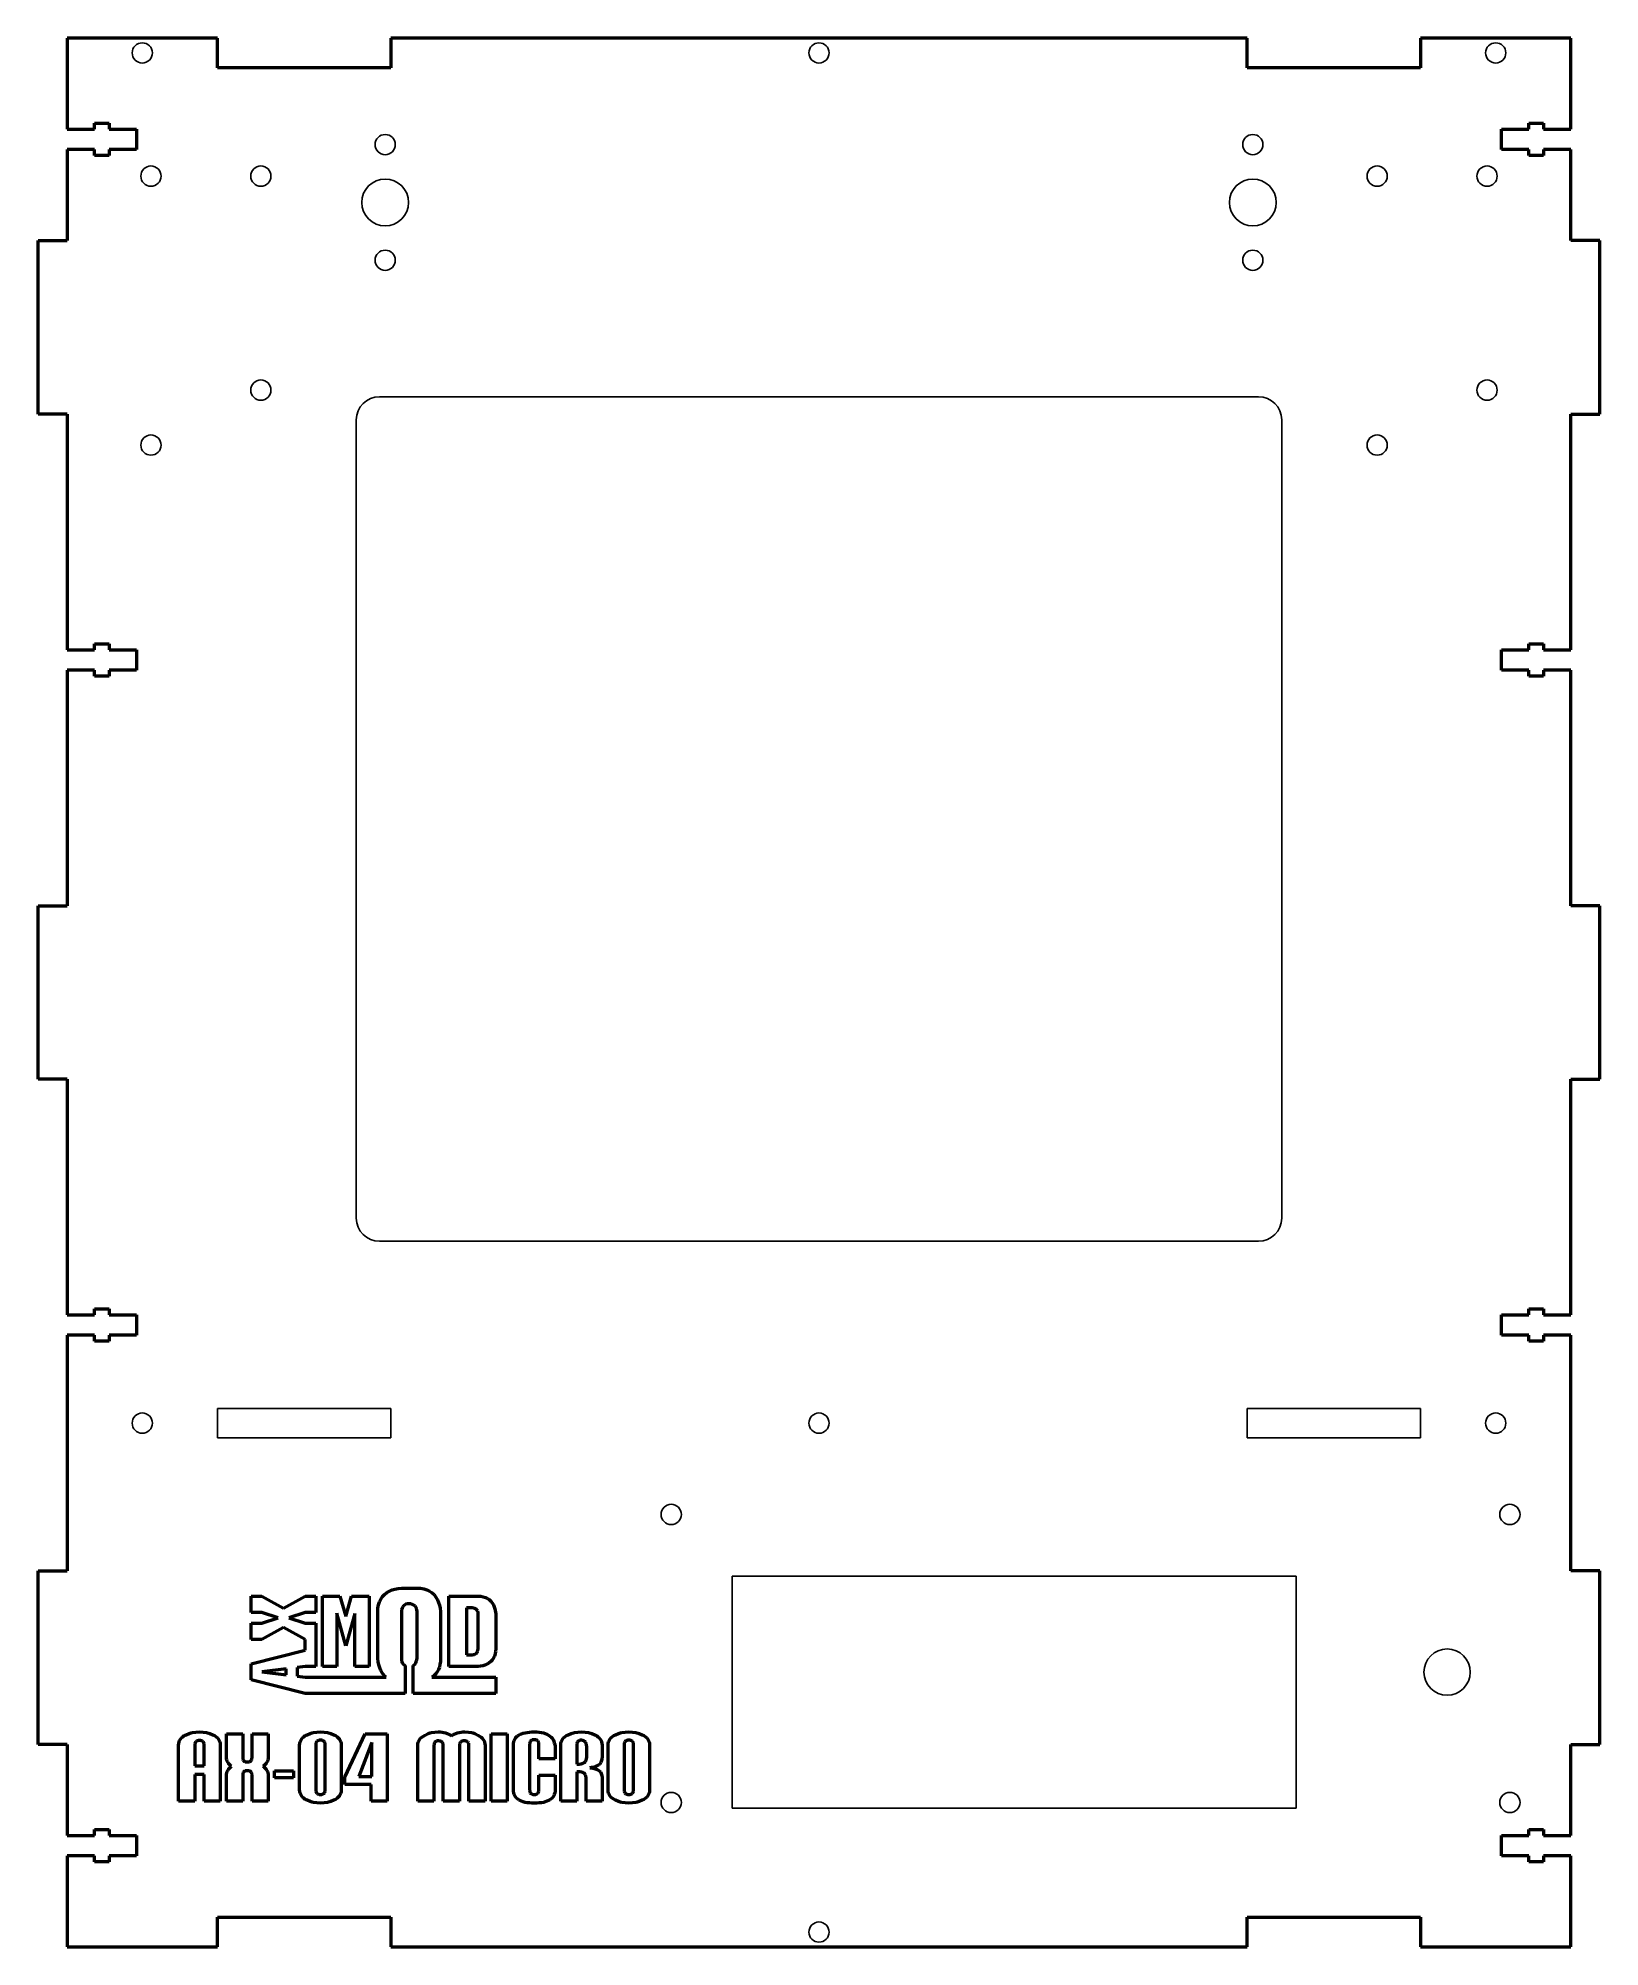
# Model space of a CAD drawing. Header units: millimetres. Extents: x -265 to 5, y -35 to 295.
import ezdxf

# ---------------------------------------------------------------- set-up
doc = ezdxf.new("R2010")
doc.units = ezdxf.units.MM
doc.layers.add('IV_FEATURE_PROFILES', color=7, linetype='Continuous', lineweight=50)
doc.layers.add('IV_OUTER_PROFILE', color=7, linetype='Continuous', lineweight=50)

msp = doc.modelspace()

# ---------------------------------------------------------------- linework, layer by layer
for p, q in [((-206, 233), (-54, 233)), ((-210, 91), (-210, 229)), ((-50, 229), (-50, 91)), ((-54, 87), (-206, 87)), ((-234, 53), (-234, 58.1)), ((-234, 58.1), (-204, 58.1)), ((-204, 58.1), (-204, 53)), ((-56, 53), (-56, 58.1)), ((-56, 58.1), (-26, 58.1)), ((-26, 58.1), (-26, 53)), ((-204, 53), (-234, 53)), ((-26, 53), (-56, 53)), ((-145, -11), (-145, 29.1)), ((-145, 29.1), (-47.5, 29.1)), ((-47.5, 29.1), (-47.5, -11)), ((-47.5, -11), (-145, -11))]:
    msp.add_line(p, q)
for centre, radius in [((-247, 292.45), 1.75), ((-130, 292.45), 1.75), ((-13, 292.45), 1.75), ((-205, 276.6), 1.75), ((-55, 276.6), 1.75), ((-245.5, 271.15), 1.75), ((-226.5, 271.15), 1.75), ((-205, 266.6), 4.05), ((-55, 266.6), 4.05), ((-33.5, 271.15), 1.75), ((-14.5, 271.15), 1.75), ((-205, 256.6), 1.75), ((-55, 256.6), 1.75), ((-226.5, 234.15), 1.75), ((-14.5, 234.15), 1.75), ((-245.5, 224.65), 1.75), ((-33.5, 224.65), 1.75), ((-247, 55.55), 1.75), ((-130, 55.55), 1.75), ((-13, 55.55), 1.75), ((-155.55, 39.76), 1.75), ((-10.55, 39.76), 1.75), ((-21.4, 12.51), 4), ((-155.55, -10.04), 1.75), ((-10.55, -10.04), 1.75), ((-130, -32.45), 1.75)]:
    msp.add_circle(centre, radius)
for centre, start, end in [((-206, 229), 90, 180), ((-54, 229), 0, 90), ((-206, 91), 180, 270), ((-54, 91), 270, 360)]:
    msp.add_arc(centre, 4, start, end)
at = {"layer": 'IV_FEATURE_PROFILES'}
for p, q in [((-204.72, 26.25), (-204.24, 26.52)), ((-204.24, 26.52), (-203.8, 26.71)), ((-203.8, 26.71), (-203.31, 26.85)), ((-203.31, 26.85), (-202.78, 26.96)), ((-202.78, 26.96), (-202.21, 27.03)), ((-202.21, 27.03), (-199.5, 27.03)), ((-199.5, 27.03), (-198.89, 27)), ((-198.89, 27), (-198.32, 26.91)), ((-198.32, 26.91), (-197.81, 26.75)), ((-197.81, 26.75), (-197.34, 26.52)), ((-197.34, 26.52), (-196.92, 26.24)), ((-228.2, 22.83), (-228.2, 25.63)), ((-228.2, 25.63), (-226.33, 25.63)), ((-226.33, 25.63), (-222.59, 23.57)), ((-222.59, 23.57), (-218.85, 25.63)), ((-218.85, 25.63), (-216.98, 25.63)), ((-216.98, 25.63), (-216.98, 22.83)), ((-215.86, 13.48), (-215.86, 25.63)), ((-215.86, 25.63), (-212.82, 25.63)), ((-212.82, 25.63), (-211.81, 22.09)), ((-211.81, 22.09), (-210.8, 25.63)), ((-210.8, 25.63), (-207.76, 25.63)), ((-207.76, 25.63), (-207.76, 13.48)), ((-206.28, 22.97), (-206.25, 23.58)), ((-206.25, 23.58), (-206.15, 24.14)), ((-206.15, 24.14), (-205.99, 24.66)), ((-205.99, 24.66), (-205.77, 25.13)), ((-205.77, 25.13), (-205.48, 25.55)), ((-205.48, 25.55), (-205.13, 25.92)), ((-205.13, 25.92), (-204.72, 26.25)), ((-202.17, 23.28), (-202.21, 22.97)), ((-202.09, 23.56), (-202.17, 23.28)), ((-201.97, 23.79), (-202.09, 23.56)), ((-201.82, 23.98), (-201.97, 23.79)), ((-201.63, 24.13), (-201.82, 23.98)), ((-201.41, 24.24), (-201.63, 24.13)), ((-201.15, 24.3), (-201.41, 24.24)), ((-200.86, 24.32), (-201.15, 24.3)), ((-200.54, 24.28), (-200.86, 24.32)), ((-200.26, 24.2), (-200.54, 24.28)), ((-200.03, 24.08), (-200.26, 24.2)), ((-199.84, 23.93), (-200.03, 24.08)), ((-199.69, 23.74), (-199.84, 23.93)), ((-199.59, 23.52), (-199.69, 23.74)), ((-199.52, 23.26), (-199.59, 23.52)), ((-199.5, 22.97), (-199.52, 23.26)), ((-196.92, 26.24), (-196.55, 25.89)), ((-196.55, 25.89), (-196.22, 25.48)), ((-196.22, 25.48), (-195.94, 25)), ((-195.94, 25), (-195.76, 24.55)), ((-195.76, 24.55), (-195.61, 24.07)), ((-195.61, 24.07), (-195.5, 23.54)), ((-195.5, 23.54), (-195.43, 22.97)), ((-194, 13.48), (-194, 25.63)), ((-194, 25.63), (-188.94, 25.63)), ((-190.96, 23.61), (-190.96, 15.5)), ((-189.95, 23.61), (-190.96, 23.61)), ((-189.51, 23.51), (-189.95, 23.61)), ((-189.33, 23.43), (-189.51, 23.51)), ((-189.19, 23.31), (-189.33, 23.43)), ((-189.08, 23.17), (-189.19, 23.31)), ((-189, 23.01), (-189.08, 23.17)), ((-188.94, 25.63), (-188.48, 25.61)), ((-188.48, 25.61), (-188.06, 25.54)), ((-188.06, 25.54), (-187.67, 25.42)), ((-187.67, 25.42), (-187.32, 25.25)), ((-187.32, 25.25), (-187.01, 25.04)), ((-187.01, 25.04), (-186.73, 24.78)), ((-186.73, 24.78), (-186.49, 24.47)), ((-186.49, 24.47), (-186.28, 24.11)), ((-186.28, 24.11), (-186.14, 23.78)), ((-186.14, 23.78), (-186.03, 23.42)), ((-186.03, 23.42), (-185.9, 22.59)), ((-226.33, 22.83), (-228.2, 22.83)), ((-228.2, 18.15), (-228.2, 20.96)), ((-228.2, 20.96), (-226.33, 20.96)), ((-223.52, 21.89), (-226.33, 22.83)), ((-226.33, 20.96), (-223.52, 21.89)), ((-222.59, 20.19), (-226.33, 18.15)), ((-218.85, 18.15), (-222.59, 20.19)), ((-218.85, 22.83), (-221.65, 21.89)), ((-221.65, 21.89), (-218.85, 20.96)), ((-216.98, 22.83), (-218.85, 22.83)), ((-218.85, 20.96), (-216.98, 20.96)), ((-216.98, 20.96), (-216.98, 13.48)), ((-211.8, 17.06), (-213.35, 22.7)), ((-213.35, 22.7), (-213.35, 13.48)), ((-210.26, 22.61), (-211.8, 17.06)), ((-210.26, 13.48), (-210.26, 22.61)), ((-206.28, 14.83), (-206.28, 22.97)), ((-202.21, 22.97), (-202.21, 14.83)), ((-199.5, 14.83), (-199.5, 22.97)), ((-195.43, 22.97), (-195.43, 14.83)), ((-188.95, 22.81), (-189, 23.01)), ((-188.94, 22.59), (-188.95, 22.81)), ((-188.94, 16.52), (-188.94, 22.59)), ((-185.9, 22.59), (-185.9, 16.52)), ((-226.33, 18.15), (-228.2, 18.15)), ((-218.85, 16.28), (-218.85, 18.15)), ((-189.03, 16.07), (-188.94, 16.52)), ((-185.9, 16.52), (-185.92, 16.06)), ((-228.2, 13.95), (-218.85, 16.28)), ((-228.2, 11.14), (-228.2, 13.95)), ((-218.85, 13.48), (-220.25, 13.29)), ((-220.25, 13.29), (-220.25, 11.77)), ((-216.98, 13.48), (-218.85, 13.48)), ((-213.35, 13.48), (-215.86, 13.48)), ((-207.76, 13.48), (-210.26, 13.48)), ((-206.21, 14.26), (-206.28, 14.83)), ((-206.1, 13.73), (-206.21, 14.26)), ((-205.95, 13.24), (-206.1, 13.73)), ((-205.77, 12.8), (-205.95, 13.24)), ((-202.21, 14.83), (-202.17, 14.43)), ((-202.17, 14.43), (-202.05, 14.1)), ((-202.05, 14.1), (-201.84, 13.84)), ((-201.84, 13.84), (-201.56, 13.65)), ((-201.56, 13.65), (-201.56, 8.81)), ((-200.15, 13.62), (-199.89, 13.81)), ((-200.15, 8.81), (-200.15, 13.62)), ((-199.89, 13.81), (-199.7, 14.08)), ((-199.7, 14.08), (-199.57, 14.42)), ((-199.57, 14.42), (-199.5, 14.83)), ((-195.64, 13.36), (-195.8, 12.94)), ((-195.53, 13.82), (-195.64, 13.36)), ((-195.46, 14.31), (-195.53, 13.82)), ((-195.43, 14.83), (-195.46, 14.31)), ((-188.94, 13.48), (-194, 13.48)), ((-190.96, 15.5), (-189.95, 15.5)), ((-189.95, 15.5), (-189.73, 15.52)), ((-189.73, 15.52), (-189.54, 15.57)), ((-189.54, 15.57), (-189.37, 15.65)), ((-189.37, 15.65), (-189.23, 15.76)), ((-189.23, 15.76), (-189.12, 15.9)), ((-189.12, 15.9), (-189.03, 16.07)), ((-188.51, 13.52), (-188.94, 13.48)), ((-188.12, 13.6), (-188.51, 13.52)), ((-187.75, 13.71), (-188.12, 13.6)), ((-187.42, 13.86), (-187.75, 13.71)), ((-187.06, 14.07), (-187.42, 13.86)), ((-186.75, 14.31), (-187.06, 14.07)), ((-186.49, 14.59), (-186.75, 14.31)), ((-186.28, 14.9), (-186.49, 14.59)), ((-186.11, 15.25), (-186.28, 14.9)), ((-186, 15.64), (-186.11, 15.25)), ((-185.92, 16.06), (-186, 15.64)), ((-218.85, 8.81), (-228.2, 11.14)), ((-222.12, 13.06), (-226.33, 12.54)), ((-226.33, 12.54), (-222.12, 12.01)), ((-222.12, 12.01), (-222.12, 13.06)), ((-220.25, 11.77), (-218.85, 11.61)), ((-218.85, 11.61), (-204.85, 11.61)), ((-205.58, 12.45), (-205.77, 12.8)), ((-205.36, 12.14), (-205.58, 12.45)), ((-205.12, 11.86), (-205.36, 12.14)), ((-204.85, 11.61), (-205.12, 11.86)), ((-196.56, 11.89), (-196.91, 11.61)), ((-196.91, 11.61), (-185.9, 11.61)), ((-196.26, 12.21), (-196.56, 11.89)), ((-196.01, 12.56), (-196.26, 12.21)), ((-195.8, 12.94), (-196.01, 12.56)), ((-185.9, 11.61), (-185.9, 8.81)), ((-201.56, 8.81), (-218.85, 8.81)), ((-185.9, 8.81), (-200.15, 8.81)), ((-240.72, -0.11), (-240.7, 0.17)), ((-240.7, 0.17), (-240.64, 0.44)), ((-240.64, 0.44), (-240.54, 0.69)), ((-240.54, 0.69), (-240.4, 0.92)), ((-240.4, 0.92), (-240.22, 1.14)), ((-240.22, 1.14), (-240, 1.33)), ((-240, 1.33), (-239.74, 1.51)), ((-239.74, 1.51), (-239.44, 1.68)), ((-239.44, 1.68), (-238.91, 1.89)), ((-238.91, 1.89), (-238.35, 2.04)), ((-238.35, 2.04), (-237.75, 2.13)), ((-237.91, 0.12), (-237.92, -0.06)), ((-237.87, 0.27), (-237.91, 0.12)), ((-237.81, 0.39), (-237.87, 0.27)), ((-237.72, 0.5), (-237.81, 0.39)), ((-237.75, 2.13), (-237.11, 2.16)), ((-237.61, 0.58), (-237.72, 0.5)), ((-237.47, 0.64), (-237.61, 0.58)), ((-237.3, 0.67), (-237.47, 0.64)), ((-237.11, 0.68), (-237.3, 0.67)), ((-237.11, 2.16), (-236.48, 2.13)), ((-236.92, 0.67), (-237.11, 0.68)), ((-236.75, 0.64), (-236.92, 0.67)), ((-236.61, 0.58), (-236.75, 0.64)), ((-236.5, 0.5), (-236.61, 0.58)), ((-236.41, 0.39), (-236.5, 0.5)), ((-236.48, 2.13), (-235.88, 2.04)), ((-236.34, 0.27), (-236.41, 0.39)), ((-236.31, 0.12), (-236.34, 0.27)), ((-236.29, -0.06), (-236.31, 0.12)), ((-235.88, 2.04), (-235.32, 1.89)), ((-235.32, 1.89), (-234.8, 1.68)), ((-234.8, 1.68), (-234.5, 1.51)), ((-234.5, 1.51), (-234.24, 1.33)), ((-234.24, 1.33), (-234.02, 1.14)), ((-234.02, 1.14), (-233.84, 0.92)), ((-233.84, 0.92), (-233.7, 0.69)), ((-233.7, 0.69), (-233.6, 0.44)), ((-233.6, 0.44), (-233.54, 0.17)), ((-233.54, 0.17), (-233.52, -0.11)), ((-232.44, -2.24), (-232.44, 1.82)), ((-232.44, 1.82), (-229.64, 1.82)), ((-229.64, 1.82), (-229.64, -2.29)), ((-228.03, -2.29), (-228.03, 1.82)), ((-228.03, 1.82), (-225.23, 1.82)), ((-225.23, 1.82), (-225.23, -2.24)), ((-219.79, -0.11), (-219.77, 0.17)), ((-219.77, 0.17), (-219.71, 0.44)), ((-219.71, 0.44), (-219.61, 0.69)), ((-219.61, 0.69), (-219.47, 0.92)), ((-219.47, 0.92), (-219.29, 1.14)), ((-219.29, 1.14), (-219.07, 1.33)), ((-219.07, 1.33), (-218.81, 1.51)), ((-218.81, 1.51), (-218.51, 1.68)), ((-218.51, 1.68), (-218, 1.89)), ((-218, 1.89), (-217.45, 2.04)), ((-217.45, 2.04), (-216.84, 2.13)), ((-216.98, 0.19), (-217, 0.02)), ((-217, 0.02), (-217, -7.92)), ((-216.95, 0.33), (-216.98, 0.19)), ((-216.88, 0.46), (-216.95, 0.33)), ((-216.8, 0.56), (-216.88, 0.46)), ((-216.84, 2.13), (-216.2, 2.16)), ((-216.68, 0.64), (-216.8, 0.56)), ((-216.55, 0.69), (-216.68, 0.64)), ((-216.39, 0.73), (-216.55, 0.69)), ((-216.2, 0.74), (-216.39, 0.73)), ((-216.2, 2.16), (-215.56, 2.13)), ((-216.01, 0.73), (-216.2, 0.74)), ((-215.84, 0.69), (-216.01, 0.73)), ((-215.7, 0.64), (-215.84, 0.69)), ((-215.59, 0.56), (-215.7, 0.64)), ((-215.5, 0.46), (-215.59, 0.56)), ((-215.56, 2.13), (-214.96, 2.04)), ((-215.43, 0.33), (-215.5, 0.46)), ((-215.4, 0.19), (-215.43, 0.33)), ((-215.38, 0.02), (-215.4, 0.19)), ((-215.38, -7.92), (-215.38, 0.02)), ((-214.96, 2.04), (-214.4, 1.89)), ((-214.4, 1.89), (-213.89, 1.68)), ((-213.89, 1.68), (-213.59, 1.51)), ((-213.59, 1.51), (-213.33, 1.33)), ((-213.33, 1.33), (-213.11, 1.14)), ((-213.11, 1.14), (-212.93, 0.92)), ((-212.93, 0.92), (-212.79, 0.69)), ((-212.79, 0.69), (-212.69, 0.44)), ((-212.69, 0.44), (-212.63, 0.17)), ((-212.63, 0.17), (-212.61, -0.11)), ((-211.96, -5.65), (-208.45, 1.82)), ((-207.31, 0.3), (-209.56, -5.53)), ((-208.45, 1.82), (-204.64, 1.82)), ((-207.31, -5.53), (-207.31, 0.3)), ((-204.64, 1.82), (-204.64, -9.84)), ((-199.36, -0.17), (-199.35, 0.11)), ((-199.35, 0.11), (-199.29, 0.37)), ((-199.29, 0.37), (-199.19, 0.61)), ((-199.19, 0.61), (-199.05, 0.85)), ((-199.05, 0.85), (-198.87, 1.06)), ((-198.87, 1.06), (-198.66, 1.26)), ((-198.66, 1.26), (-198.4, 1.45)), ((-198.4, 1.45), (-198.1, 1.62)), ((-198.1, 1.62), (-197.58, 1.86)), ((-197.58, 1.86), (-197.03, 2.03)), ((-197.03, 2.03), (-196.44, 2.13)), ((-196.56, 0.06), (-196.57, -0.11)), ((-196.52, 0.21), (-196.56, 0.06)), ((-196.45, 0.34), (-196.52, 0.21)), ((-196.36, 0.44), (-196.45, 0.34)), ((-196.44, 2.13), (-195.83, 2.16)), ((-196.25, 0.52), (-196.36, 0.44)), ((-196.11, 0.58), (-196.25, 0.52)), ((-195.94, 0.61), (-196.11, 0.58)), ((-195.75, 0.63), (-195.94, 0.61)), ((-195.83, 2.16), (-195.49, 2.15)), ((-195.62, 0.61), (-195.75, 0.63)), ((-195.48, 0.58), (-195.62, 0.61)), ((-195.49, 2.15), (-195.16, 2.12)), ((-195.35, 0.52), (-195.48, 0.58)), ((-195.22, 0.45), (-195.35, 0.52)), ((-195.1, 0.35), (-195.22, 0.45)), ((-195.16, 2.12), (-194.86, 2.07)), ((-195.02, 0.24), (-195.1, 0.35)), ((-194.97, 0.12), (-195.02, 0.24)), ((-194.96, -0.01), (-194.97, 0.12)), ((-194.86, 2.07), (-194.56, 2)), ((-194.56, 2), (-194.29, 1.9)), ((-194.29, 1.9), (-194.03, 1.79)), ((-194.03, 1.79), (-193.78, 1.65)), ((-193.78, 1.65), (-193.55, 1.5)), ((-193.55, 1.5), (-193.31, 1.65)), ((-193.31, 1.65), (-193.05, 1.79)), ((-193.05, 1.79), (-192.78, 1.9)), ((-192.78, 1.9), (-192.49, 2)), ((-192.49, 2), (-192.19, 2.07)), ((-192.19, 2.07), (-191.88, 2.12)), ((-192.15, 0.02), (-192.16, -0.17)), ((-192.11, 0.18), (-192.15, 0.02)), ((-192.05, 0.31), (-192.11, 0.18)), ((-191.96, 0.43), (-192.05, 0.31)), ((-191.85, 0.51), (-191.96, 0.43)), ((-191.88, 2.12), (-191.56, 2.15)), ((-191.71, 0.58), (-191.85, 0.51)), ((-191.55, 0.61), (-191.71, 0.58)), ((-191.56, 2.15), (-191.22, 2.16)), ((-191.36, 0.63), (-191.55, 0.61)), ((-191.17, 0.61), (-191.36, 0.63)), ((-191.22, 2.16), (-190.62, 2.13)), ((-191, 0.58), (-191.17, 0.61)), ((-190.85, 0.52), (-191, 0.58)), ((-190.73, 0.44), (-190.85, 0.52)), ((-190.64, 0.34), (-190.73, 0.44)), ((-190.57, 0.21), (-190.64, 0.34)), ((-190.62, 2.13), (-190.04, 2.03)), ((-190.53, 0.06), (-190.57, 0.21)), ((-190.52, -0.11), (-190.53, 0.06)), ((-190.04, 2.03), (-189.48, 1.86)), ((-189.48, 1.86), (-188.96, 1.62)), ((-188.96, 1.62), (-188.67, 1.45)), ((-188.67, 1.45), (-188.43, 1.26)), ((-188.43, 1.26), (-188.22, 1.06)), ((-188.22, 1.06), (-188.05, 0.85)), ((-188.05, 0.85), (-187.91, 0.61)), ((-187.91, 0.61), (-187.82, 0.37)), ((-187.82, 0.37), (-187.76, 0.11)), ((-187.76, 0.11), (-187.74, -0.17)), ((-186.66, -9.84), (-186.66, 1.82)), ((-186.66, 1.82), (-183.89, 1.82)), ((-183.89, 1.82), (-183.89, -9.84)), ((-182.82, -0.06), (-182.81, 0.21)), ((-182.81, 0.21), (-182.77, 0.46)), ((-182.77, 0.46), (-182.7, 0.7)), ((-182.7, 0.7), (-182.6, 0.91)), ((-182.6, 0.91), (-182.47, 1.11)), ((-182.47, 1.11), (-182.32, 1.29)), ((-182.32, 1.29), (-182.14, 1.46)), ((-182.14, 1.46), (-181.92, 1.61)), ((-181.92, 1.61), (-181.68, 1.74)), ((-181.68, 1.74), (-181.42, 1.85)), ((-181.42, 1.85), (-181.12, 1.94)), ((-181.12, 1.94), (-180.8, 2.02)), ((-180.8, 2.02), (-180.45, 2.08)), ((-180.45, 2.08), (-180.07, 2.13)), ((-180.07, 2.13), (-179.66, 2.15)), ((-180.02, 0.25), (-180.03, 0.09)), ((-180.03, 0.09), (-180.03, -7.92)), ((-179.98, 0.4), (-180.02, 0.25)), ((-179.92, 0.52), (-179.98, 0.4)), ((-179.83, 0.63), (-179.92, 0.52)), ((-179.71, 0.7), (-179.83, 0.63)), ((-179.58, 0.76), (-179.71, 0.7)), ((-179.66, 2.15), (-179.22, 2.16)), ((-179.41, 0.79), (-179.58, 0.76)), ((-179.22, 0.81), (-179.41, 0.79)), ((-179.22, 2.16), (-178.79, 2.15)), ((-179.04, 0.79), (-179.22, 0.81)), ((-178.87, 0.76), (-179.04, 0.79)), ((-178.74, 0.7), (-178.87, 0.76)), ((-178.79, 2.15), (-178.38, 2.12)), ((-178.63, 0.63), (-178.74, 0.7)), ((-178.54, 0.52), (-178.63, 0.63)), ((-178.48, 0.4), (-178.54, 0.52)), ((-178.44, 0.25), (-178.48, 0.4)), ((-178.43, 0.09), (-178.44, 0.25)), ((-178.43, -2.49), (-178.43, 0.09)), ((-178.38, 2.12), (-178, 2.06)), ((-178, 2.06), (-177.65, 1.98)), ((-177.65, 1.98), (-177.33, 1.88)), ((-177.33, 1.88), (-177.03, 1.76)), ((-177.03, 1.76), (-176.77, 1.62)), ((-176.77, 1.62), (-176.53, 1.45)), ((-176.53, 1.45), (-176.32, 1.26)), ((-176.32, 1.26), (-176.14, 1.05)), ((-176.14, 1.05), (-175.98, 0.82)), ((-175.98, 0.82), (-175.85, 0.57)), ((-175.85, 0.57), (-175.76, 0.29)), ((-175.76, 0.29), (-175.69, -0.01)), ((-174.65, -0.11), (-174.63, 0.17)), ((-174.63, 0.17), (-174.57, 0.44)), ((-174.57, 0.44), (-174.47, 0.69)), ((-174.47, 0.69), (-174.33, 0.92)), ((-174.33, 0.92), (-174.15, 1.14)), ((-174.15, 1.14), (-173.93, 1.33)), ((-173.93, 1.33), (-173.67, 1.51)), ((-173.67, 1.51), (-173.37, 1.68)), ((-173.37, 1.68), (-172.85, 1.89)), ((-172.85, 1.89), (-172.29, 2.04)), ((-172.29, 2.04), (-171.69, 2.13)), ((-171.85, 0.18), (-171.86, 0.02)), ((-171.86, 0.02), (-171.86, -3.41)), ((-171.81, 0.33), (-171.85, 0.18)), ((-171.74, 0.45), (-171.81, 0.33)), ((-171.65, 0.55), (-171.74, 0.45)), ((-171.69, 2.13), (-171.06, 2.16)), ((-171.54, 0.62), (-171.65, 0.55)), ((-171.4, 0.68), (-171.54, 0.62)), ((-171.23, 0.71), (-171.4, 0.68)), ((-171.04, 0.72), (-171.23, 0.71)), ((-171.06, 2.16), (-170.43, 2.13)), ((-170.83, 0.7), (-171.04, 0.72)), ((-170.65, 0.63), (-170.83, 0.7)), ((-170.49, 0.52), (-170.65, 0.63)), ((-170.37, 0.36), (-170.49, 0.52)), ((-170.43, 2.13), (-169.84, 2.04)), ((-170.27, 0.15), (-170.37, 0.36)), ((-170.2, -0.1), (-170.27, 0.15)), ((-169.84, 2.04), (-169.28, 1.89)), ((-169.28, 1.89), (-168.77, 1.68)), ((-168.77, 1.68), (-168.47, 1.51)), ((-168.47, 1.51), (-168.22, 1.33)), ((-168.22, 1.33), (-168, 1.13)), ((-168, 1.13), (-167.82, 0.91)), ((-167.82, 0.91), (-167.68, 0.68)), ((-167.68, 0.68), (-167.59, 0.43)), ((-167.59, 0.43), (-167.53, 0.17)), ((-167.53, 0.17), (-167.51, -0.11)), ((-166.48, -0.11), (-166.46, 0.17)), ((-166.46, 0.17), (-166.4, 0.43)), ((-166.4, 0.43), (-166.3, 0.68)), ((-166.3, 0.68), (-166.16, 0.91)), ((-166.16, 0.91), (-165.98, 1.13)), ((-165.98, 1.13), (-165.75, 1.33)), ((-165.75, 1.33), (-165.49, 1.51)), ((-165.49, 1.51), (-165.18, 1.68)), ((-165.18, 1.68), (-164.67, 1.89)), ((-164.67, 1.89), (-164.12, 2.04)), ((-164.12, 2.04), (-163.52, 2.13)), ((-163.67, 0.19), (-163.69, 0.02)), ((-163.69, 0.02), (-163.69, -7.92)), ((-163.64, 0.33), (-163.67, 0.19)), ((-163.57, 0.46), (-163.64, 0.33)), ((-163.48, 0.56), (-163.57, 0.46)), ((-163.52, 2.13), (-162.87, 2.16)), ((-163.37, 0.64), (-163.48, 0.56)), ((-163.23, 0.69), (-163.37, 0.64)), ((-163.06, 0.73), (-163.23, 0.69)), ((-162.87, 0.74), (-163.06, 0.73)), ((-162.87, 2.16), (-162.24, 2.13)), ((-162.68, 0.73), (-162.87, 0.74)), ((-162.52, 0.69), (-162.68, 0.73)), ((-162.38, 0.64), (-162.52, 0.69)), ((-162.26, 0.56), (-162.38, 0.64)), ((-162.17, 0.46), (-162.26, 0.56)), ((-162.24, 2.13), (-161.64, 2.04)), ((-162.11, 0.33), (-162.17, 0.46)), ((-162.07, 0.19), (-162.11, 0.33)), ((-162.06, 0.02), (-162.07, 0.19)), ((-162.06, -7.92), (-162.06, 0.02)), ((-161.64, 2.04), (-161.08, 1.89)), ((-161.08, 1.89), (-160.56, 1.68)), ((-160.56, 1.68), (-160.26, 1.51)), ((-160.26, 1.51), (-160, 1.33)), ((-160, 1.33), (-159.78, 1.14)), ((-159.78, 1.14), (-159.6, 0.92)), ((-159.6, 0.92), (-159.46, 0.69)), ((-159.46, 0.69), (-159.36, 0.44)), ((-159.36, 0.44), (-159.3, 0.17)), ((-159.3, 0.17), (-159.28, -0.11)), ((-240.72, -9.82), (-240.72, -0.11)), ((-237.92, -0.06), (-237.92, -3.71)), ((-236.29, -3.71), (-236.29, -0.06)), ((-233.52, -0.11), (-233.52, -9.82)), ((-232.42, -2.47), (-232.44, -2.24)), ((-232.38, -2.69), (-232.42, -2.47)), ((-232.31, -2.9), (-232.38, -2.69)), ((-232.22, -3.1), (-232.31, -2.9)), ((-232.09, -3.29), (-232.22, -3.1)), ((-231.94, -3.47), (-232.09, -3.29)), ((-229.64, -2.29), (-229.63, -2.47)), ((-229.63, -2.47), (-229.59, -2.62)), ((-229.59, -2.62), (-229.53, -2.74)), ((-229.53, -2.74), (-229.44, -2.85)), ((-229.44, -2.85), (-229.33, -2.93)), ((-229.33, -2.93), (-229.19, -2.99)), ((-229.19, -2.99), (-229.03, -3.02)), ((-229.03, -3.02), (-228.84, -3.03)), ((-228.84, -3.03), (-228.65, -3.02)), ((-228.65, -3.02), (-228.49, -2.99)), ((-228.49, -2.99), (-228.35, -2.93)), ((-228.35, -2.93), (-228.23, -2.85)), ((-228.23, -2.85), (-228.14, -2.74)), ((-228.14, -2.74), (-228.08, -2.62)), ((-228.08, -2.62), (-228.04, -2.47)), ((-228.04, -2.47), (-228.03, -2.29)), ((-225.58, -3.28), (-225.74, -3.46)), ((-225.46, -3.09), (-225.58, -3.28)), ((-225.36, -2.9), (-225.46, -3.09)), ((-225.29, -2.69), (-225.36, -2.9)), ((-225.25, -2.47), (-225.29, -2.69)), ((-225.23, -2.24), (-225.25, -2.47)), ((-219.79, -7.87), (-219.79, -0.11)), ((-212.61, -0.11), (-212.61, -7.87)), ((-199.36, -9.84), (-199.36, -0.17)), ((-196.57, -0.11), (-196.57, -9.84)), ((-194.96, -9.84), (-194.96, -0.01)), ((-192.16, -0.17), (-192.16, -9.84)), ((-190.52, -9.84), (-190.52, -0.11)), ((-187.74, -0.17), (-187.74, -9.84)), ((-182.82, -7.87), (-182.82, -0.06)), ((-175.63, -2.49), (-178.43, -2.49)), ((-175.69, -0.01), (-175.64, -0.33)), ((-175.64, -0.33), (-175.63, -0.67)), ((-175.63, -0.67), (-175.63, -2.49)), ((-174.65, -9.84), (-174.65, -0.11)), ((-171.1, -3.34), (-170.8, -3.24)), ((-170.8, -3.24), (-170.57, -3.11)), ((-170.57, -3.11), (-170.38, -2.95)), ((-170.38, -2.95), (-170.25, -2.74)), ((-170.25, -2.74), (-170.17, -2.5)), ((-170.16, -0.4), (-170.2, -0.1)), ((-170.17, -2.5), (-170.14, -2.22)), ((-170.14, -0.74), (-170.16, -0.4)), ((-170.14, -2.22), (-170.14, -0.74)), ((-167.8, -3.26), (-167.91, -3.39)), ((-167.71, -3.12), (-167.8, -3.26)), ((-167.64, -2.96), (-167.71, -3.12)), ((-167.58, -2.79), (-167.64, -2.96)), ((-167.54, -2.61), (-167.58, -2.79)), ((-167.52, -2.42), (-167.54, -2.61)), ((-167.51, -2.22), (-167.52, -2.42)), ((-167.51, -0.11), (-167.51, -2.22)), ((-166.48, -7.87), (-166.48, -0.11)), ((-159.28, -0.11), (-159.28, -7.87)), ((-237.92, -3.71), (-236.29, -3.71)), ((-236.29, -5.22), (-237.92, -5.22)), ((-237.92, -5.22), (-237.92, -9.82)), ((-236.29, -9.82), (-236.29, -5.22)), ((-232.44, -5.35), (-232.42, -5.12)), ((-232.44, -9.84), (-232.44, -5.35)), ((-232.42, -5.12), (-232.38, -4.9)), ((-232.38, -4.9), (-232.31, -4.7)), ((-232.31, -4.7), (-232.22, -4.5)), ((-232.22, -4.5), (-232.09, -4.31)), ((-232.09, -4.31), (-231.94, -4.13)), ((-231.76, -3.64), (-231.94, -3.47)), ((-231.94, -4.13), (-231.76, -3.95)), ((-231.55, -3.79), (-231.76, -3.64)), ((-231.76, -3.95), (-231.55, -3.79)), ((-229.63, -5.12), (-229.64, -5.29)), ((-229.64, -5.29), (-229.64, -9.84)), ((-229.59, -4.97), (-229.63, -5.12)), ((-229.53, -4.84), (-229.59, -4.97)), ((-229.44, -4.73), (-229.53, -4.84)), ((-229.33, -4.65), (-229.44, -4.73)), ((-229.19, -4.6), (-229.33, -4.65)), ((-229.03, -4.56), (-229.19, -4.6)), ((-228.84, -4.55), (-229.03, -4.56)), ((-228.65, -4.56), (-228.84, -4.55)), ((-228.49, -4.6), (-228.65, -4.56)), ((-228.35, -4.65), (-228.49, -4.6)), ((-228.23, -4.73), (-228.35, -4.65)), ((-228.14, -4.84), (-228.23, -4.73)), ((-228.08, -4.97), (-228.14, -4.84)), ((-228.04, -5.12), (-228.08, -4.97)), ((-228.03, -5.29), (-228.04, -5.12)), ((-228.03, -9.84), (-228.03, -5.29)), ((-225.92, -3.63), (-226.13, -3.79)), ((-226.13, -3.79), (-225.92, -3.95)), ((-225.74, -3.46), (-225.92, -3.63)), ((-225.92, -3.95), (-225.74, -4.13)), ((-225.74, -4.13), (-225.58, -4.31)), ((-225.58, -4.31), (-225.46, -4.5)), ((-225.46, -4.5), (-225.36, -4.7)), ((-225.36, -4.7), (-225.29, -4.9)), ((-225.29, -4.9), (-225.25, -5.12)), ((-225.25, -5.12), (-225.23, -5.35)), ((-225.23, -5.35), (-225.23, -9.84)), ((-224.15, -5.81), (-224.15, -4.57)), ((-224.15, -4.57), (-220.85, -4.57)), ((-220.85, -5.81), (-224.15, -5.81)), ((-220.85, -4.57), (-220.85, -5.81)), ((-211.96, -6.95), (-211.96, -5.65)), ((-209.56, -5.53), (-207.31, -5.53)), ((-178.43, -7.92), (-178.43, -5.31)), ((-178.43, -5.31), (-175.63, -5.31)), ((-175.63, -5.31), (-175.63, -7.87)), ((-171.86, -3.41), (-171.84, -3.41)), ((-171.66, -4.73), (-171.86, -4.73)), ((-171.86, -4.73), (-171.86, -9.84)), ((-171.84, -3.41), (-171.44, -3.39)), ((-171.34, -4.75), (-171.66, -4.73)), ((-171.44, -3.39), (-171.1, -3.34)), ((-171.06, -4.79), (-171.34, -4.75)), ((-170.82, -4.87), (-171.06, -4.79)), ((-170.63, -4.97), (-170.82, -4.87)), ((-170.48, -5.11), (-170.63, -4.97)), ((-170.37, -5.28), (-170.48, -5.11)), ((-170.31, -5.48), (-170.37, -5.28)), ((-170.28, -5.71), (-170.31, -5.48)), ((-170.28, -9.84), (-170.28, -5.71)), ((-169.36, -4.01), (-169.62, -4.03)), ((-169.62, -4.03), (-169.13, -4.09)), ((-169.13, -3.97), (-169.36, -4.01)), ((-168.9, -3.92), (-169.13, -3.97)), ((-169.13, -4.09), (-168.7, -4.2)), ((-168.7, -3.87), (-168.9, -3.92)), ((-168.51, -3.79), (-168.7, -3.87)), ((-168.7, -4.2), (-168.33, -4.35)), ((-168.33, -3.71), (-168.51, -3.79)), ((-168.18, -3.62), (-168.33, -3.71)), ((-168.33, -4.35), (-168.04, -4.54)), ((-168.04, -3.51), (-168.18, -3.62)), ((-167.91, -3.39), (-168.04, -3.51)), ((-168.04, -4.54), (-167.8, -4.77)), ((-167.8, -4.77), (-167.64, -5.04)), ((-167.64, -5.04), (-167.54, -5.35)), ((-167.54, -5.35), (-167.51, -5.71)), ((-167.51, -5.71), (-167.51, -9.84)), ((-237.92, -9.82), (-240.72, -9.82)), ((-233.52, -9.82), (-236.29, -9.82)), ((-229.64, -9.84), (-232.44, -9.84)), ((-225.23, -9.84), (-228.03, -9.84)), ((-219.77, -8.15), (-219.79, -7.87)), ((-219.71, -8.42), (-219.77, -8.15)), ((-219.61, -8.67), (-219.71, -8.42)), ((-219.47, -8.9), (-219.61, -8.67)), ((-219.29, -9.12), (-219.47, -8.9)), ((-219.07, -9.32), (-219.29, -9.12)), ((-218.81, -9.5), (-219.07, -9.32)), ((-218.51, -9.66), (-218.81, -9.5)), ((-218, -9.88), (-218.51, -9.66)), ((-217.45, -10.04), (-218, -9.88)), ((-217, -7.92), (-216.98, -8.1)), ((-216.98, -8.1), (-216.95, -8.25)), ((-216.95, -8.25), (-216.88, -8.37)), ((-216.88, -8.37), (-216.8, -8.48)), ((-216.8, -8.48), (-216.68, -8.56)), ((-216.68, -8.56), (-216.55, -8.62)), ((-216.55, -8.62), (-216.39, -8.65)), ((-216.39, -8.65), (-216.2, -8.66)), ((-216.2, -8.66), (-216.01, -8.65)), ((-216.01, -8.65), (-215.84, -8.62)), ((-215.84, -8.62), (-215.7, -8.56)), ((-215.7, -8.56), (-215.59, -8.48)), ((-215.59, -8.48), (-215.5, -8.37)), ((-215.5, -8.37), (-215.43, -8.25)), ((-215.43, -8.25), (-215.4, -8.1)), ((-215.4, -8.1), (-215.38, -7.92)), ((-214.4, -9.88), (-214.95, -10.04)), ((-213.89, -9.66), (-214.4, -9.88)), ((-213.59, -9.5), (-213.89, -9.66)), ((-213.33, -9.32), (-213.59, -9.5)), ((-213.11, -9.12), (-213.33, -9.32)), ((-212.93, -8.9), (-213.11, -9.12)), ((-212.79, -8.67), (-212.93, -8.9)), ((-212.69, -8.42), (-212.79, -8.67)), ((-212.63, -8.15), (-212.69, -8.42)), ((-212.61, -7.87), (-212.63, -8.15)), ((-207.43, -6.95), (-211.96, -6.95)), ((-207.43, -9.84), (-207.43, -6.95)), ((-204.64, -9.84), (-207.43, -9.84)), ((-196.57, -9.84), (-199.36, -9.84)), ((-192.16, -9.84), (-194.96, -9.84)), ((-187.74, -9.84), (-190.52, -9.84)), ((-183.89, -9.84), (-186.66, -9.84)), ((-182.81, -8.15), (-182.82, -7.87)), ((-182.77, -8.4), (-182.81, -8.15)), ((-182.7, -8.65), (-182.77, -8.4)), ((-182.6, -8.87), (-182.7, -8.65)), ((-182.47, -9.08), (-182.6, -8.87)), ((-182.32, -9.27), (-182.47, -9.08)), ((-182.14, -9.44), (-182.32, -9.27)), ((-181.92, -9.59), (-182.14, -9.44)), ((-181.68, -9.72), (-181.92, -9.59)), ((-181.42, -9.84), (-181.68, -9.72)), ((-181.12, -9.94), (-181.42, -9.84)), ((-180.03, -7.92), (-180.02, -8.1)), ((-180.02, -8.1), (-179.98, -8.25)), ((-179.98, -8.25), (-179.92, -8.37)), ((-179.92, -8.37), (-179.83, -8.48)), ((-179.83, -8.48), (-179.71, -8.56)), ((-179.71, -8.56), (-179.58, -8.62)), ((-179.58, -8.62), (-179.41, -8.65)), ((-179.41, -8.65), (-179.22, -8.66)), ((-179.22, -8.66), (-179.04, -8.65)), ((-179.04, -8.65), (-178.87, -8.62)), ((-178.87, -8.62), (-178.74, -8.56)), ((-178.74, -8.56), (-178.63, -8.48)), ((-178.63, -8.48), (-178.54, -8.37)), ((-178.54, -8.37), (-178.48, -8.25)), ((-178.48, -8.25), (-178.44, -8.1)), ((-178.44, -8.1), (-178.43, -7.92)), ((-177.03, -9.84), (-177.33, -9.94)), ((-176.77, -9.72), (-177.03, -9.84)), ((-176.53, -9.59), (-176.77, -9.72)), ((-176.32, -9.44), (-176.53, -9.59)), ((-176.14, -9.27), (-176.32, -9.44)), ((-175.98, -9.08), (-176.14, -9.27)), ((-175.85, -8.87), (-175.98, -9.08)), ((-175.76, -8.65), (-175.85, -8.87)), ((-175.69, -8.4), (-175.76, -8.65)), ((-175.64, -8.15), (-175.69, -8.4)), ((-175.63, -7.87), (-175.64, -8.15)), ((-171.86, -9.84), (-174.65, -9.84)), ((-167.51, -9.84), (-170.28, -9.84)), ((-166.46, -8.15), (-166.48, -7.87)), ((-166.4, -8.41), (-166.46, -8.15)), ((-166.3, -8.66), (-166.4, -8.41)), ((-166.16, -8.89), (-166.3, -8.66)), ((-165.98, -9.11), (-166.16, -8.89)), ((-165.75, -9.31), (-165.98, -9.11)), ((-165.49, -9.49), (-165.75, -9.31)), ((-165.18, -9.66), (-165.49, -9.49)), ((-164.67, -9.88), (-165.18, -9.66)), ((-164.12, -10.04), (-164.67, -9.88)), ((-163.69, -7.92), (-163.67, -8.1)), ((-163.67, -8.1), (-163.64, -8.25)), ((-163.64, -8.25), (-163.57, -8.37)), ((-163.57, -8.37), (-163.48, -8.48)), ((-163.48, -8.48), (-163.37, -8.56)), ((-163.37, -8.56), (-163.23, -8.62)), ((-163.23, -8.62), (-163.06, -8.65)), ((-163.06, -8.65), (-162.87, -8.66)), ((-162.87, -8.66), (-162.68, -8.65)), ((-162.68, -8.65), (-162.52, -8.62)), ((-162.52, -8.62), (-162.38, -8.56)), ((-162.38, -8.56), (-162.26, -8.48)), ((-162.26, -8.48), (-162.17, -8.37)), ((-162.17, -8.37), (-162.11, -8.25)), ((-162.11, -8.25), (-162.07, -8.1)), ((-162.07, -8.1), (-162.06, -7.92)), ((-161.07, -9.88), (-161.63, -10.04)), ((-160.56, -9.66), (-161.07, -9.88)), ((-160.26, -9.5), (-160.56, -9.66)), ((-160, -9.32), (-160.26, -9.5)), ((-159.78, -9.12), (-160, -9.32)), ((-159.6, -8.9), (-159.78, -9.12)), ((-159.46, -8.67), (-159.6, -8.9)), ((-159.36, -8.42), (-159.46, -8.67)), ((-159.3, -8.15), (-159.36, -8.42)), ((-159.28, -7.87), (-159.3, -8.15)), ((-216.84, -10.13), (-217.45, -10.04)), ((-216.2, -10.16), (-216.84, -10.13)), ((-215.55, -10.13), (-216.2, -10.16)), ((-214.95, -10.04), (-215.55, -10.13)), ((-180.8, -10.02), (-181.12, -9.94)), ((-180.45, -10.08), (-180.8, -10.02)), ((-180.07, -10.13), (-180.45, -10.08)), ((-179.66, -10.15), (-180.07, -10.13)), ((-179.22, -10.16), (-179.66, -10.15)), ((-178.79, -10.15), (-179.22, -10.16)), ((-178.38, -10.13), (-178.79, -10.15)), ((-178, -10.08), (-178.38, -10.13)), ((-177.65, -10.02), (-178, -10.08)), ((-177.33, -9.94), (-177.65, -10.02)), ((-163.52, -10.13), (-164.12, -10.04)), ((-162.87, -10.16), (-163.52, -10.13)), ((-162.23, -10.13), (-162.87, -10.16)), ((-161.63, -10.04), (-162.23, -10.13))]:
    msp.add_line(p, q, dxfattribs=at)
at = {"layer": 'IV_OUTER_PROFILE'}
for p, q in [((-234, 295), (-260, 295)), ((-260, 295), (-260, 279.25)), ((-234, 289.9), (-234, 295)), ((-56, 295), (-204, 295)), ((-204, 295), (-204, 289.9)), ((-56, 289.9), (-56, 295)), ((0, 295), (-26, 295)), ((-26, 295), (-26, 289.9)), ((0, 279.25), (0, 295)), ((-204, 289.9), (-234, 289.9)), ((-26, 289.9), (-56, 289.9)), ((-260, 279.25), (-255.25, 279.25)), ((-255.25, 279.25), (-255.25, 280.3)), ((-255.25, 280.3), (-252.75, 280.3)), ((-252.75, 280.3), (-252.75, 279.25)), ((-252.75, 279.25), (-248, 279.25)), ((-248, 279.25), (-248, 275.75)), ((-12, 275.75), (-12, 279.25)), ((-12, 279.25), (-7.25, 279.25)), ((-7.25, 279.25), (-7.25, 280.3)), ((-7.25, 280.3), (-4.75, 280.3)), ((-4.75, 280.3), (-4.75, 279.25)), ((-4.75, 279.25), (0, 279.25)), ((-255.25, 275.75), (-260, 275.75)), ((-260, 275.75), (-260, 260)), ((-255.25, 274.7), (-255.25, 275.75)), ((-252.75, 274.7), (-255.25, 274.7)), ((-248, 275.75), (-252.75, 275.75)), ((-252.75, 275.75), (-252.75, 274.7)), ((-7.25, 275.75), (-12, 275.75)), ((-7.25, 274.7), (-7.25, 275.75)), ((-4.75, 274.7), (-7.25, 274.7)), ((0, 275.75), (-4.75, 275.75)), ((-4.75, 275.75), (-4.75, 274.7)), ((0, 260), (0, 275.75)), ((-265, 260), (-260, 260)), ((-265, 230), (-265, 260)), ((5, 260), (0, 260)), ((5, 230), (5, 260)), ((-260, 230), (-265, 230)), ((-260, 230), (-260, 189.25)), ((0, 189.25), (0, 230)), ((0, 230), (5, 230)), ((-260, 189.25), (-255.25, 189.25)), ((-255.25, 189.25), (-255.25, 190.3)), ((-255.25, 190.3), (-252.75, 190.3)), ((-252.75, 190.3), (-252.75, 189.25)), ((-252.75, 189.25), (-248, 189.25)), ((-248, 189.25), (-248, 185.75)), ((-12, 185.75), (-12, 189.25)), ((-12, 189.25), (-7.25, 189.25)), ((-7.25, 189.25), (-7.25, 190.3)), ((-7.25, 190.3), (-4.75, 190.3)), ((-4.75, 190.3), (-4.75, 189.25)), ((-4.75, 189.25), (0, 189.25)), ((-255.25, 185.75), (-260, 185.75)), ((-260, 185.75), (-260, 145)), ((-255.25, 184.7), (-255.25, 185.75)), ((-248, 185.75), (-252.75, 185.75)), ((-252.75, 185.75), (-252.75, 184.7)), ((-7.25, 185.75), (-12, 185.75)), ((-7.25, 184.7), (-7.25, 185.75)), ((0, 185.75), (-4.75, 185.75)), ((-4.75, 185.75), (-4.75, 184.7)), ((0, 145), (0, 185.75)), ((-252.75, 184.7), (-255.25, 184.7)), ((-4.75, 184.7), (-7.25, 184.7)), ((-265, 145), (-260, 145)), ((-265, 115), (-265, 145)), ((5, 145), (0, 145)), ((5, 115), (5, 145)), ((-260, 115), (-265, 115)), ((-260, 115), (-260, 74.25)), ((0, 74.25), (0, 115)), ((0, 115), (5, 115)), ((-260, 74.25), (-255.25, 74.25)), ((-255.25, 74.25), (-255.25, 75.3)), ((-255.25, 75.3), (-252.75, 75.3)), ((-252.75, 75.3), (-252.75, 74.25)), ((-252.75, 74.25), (-248, 74.25)), ((-248, 74.25), (-248, 70.75)), ((-12, 70.75), (-12, 74.25)), ((-12, 74.25), (-7.25, 74.25)), ((-7.25, 74.25), (-7.25, 75.3)), ((-7.25, 75.3), (-4.75, 75.3)), ((-4.75, 75.3), (-4.75, 74.25)), ((-4.75, 74.25), (0, 74.25)), ((-255.25, 70.75), (-260, 70.75)), ((-260, 70.75), (-260, 30)), ((-255.25, 69.7), (-255.25, 70.75)), ((-252.75, 69.7), (-255.25, 69.7)), ((-248, 70.75), (-252.75, 70.75)), ((-252.75, 70.75), (-252.75, 69.7)), ((-7.25, 70.75), (-12, 70.75)), ((-7.25, 69.7), (-7.25, 70.75)), ((-4.75, 69.7), (-7.25, 69.7)), ((0, 70.75), (-4.75, 70.75)), ((-4.75, 70.75), (-4.75, 69.7)), ((0, 30), (0, 70.75)), ((-265, 30), (-260, 30)), ((-265, 0), (-265, 30)), ((5, 30), (0, 30)), ((5, 0), (5, 30)), ((-260, 0), (-265, 0)), ((-260, 0), (-260, -15.75)), ((0, -15.75), (0, 0)), ((0, 0), (5, 0)), ((-260, -15.75), (-255.25, -15.75)), ((-255.25, -15.75), (-255.25, -14.7)), ((-255.25, -14.7), (-252.75, -14.7)), ((-252.75, -14.7), (-252.75, -15.75)), ((-252.75, -15.75), (-248, -15.75)), ((-248, -15.75), (-248, -19.25)), ((-12, -19.25), (-12, -15.75)), ((-12, -15.75), (-7.25, -15.75)), ((-7.25, -15.75), (-7.25, -14.7)), ((-7.25, -14.7), (-4.75, -14.7)), ((-4.75, -14.7), (-4.75, -15.75)), ((-4.75, -15.75), (0, -15.75)), ((-255.25, -19.25), (-260, -19.25)), ((-260, -19.25), (-260, -35)), ((-255.25, -20.3), (-255.25, -19.25)), ((-248, -19.25), (-252.75, -19.25)), ((-252.75, -19.25), (-252.75, -20.3)), ((-7.25, -19.25), (-12, -19.25)), ((-7.25, -20.3), (-7.25, -19.25)), ((0, -19.25), (-4.75, -19.25)), ((-4.75, -19.25), (-4.75, -20.3)), ((0, -35), (0, -19.25)), ((-252.75, -20.3), (-255.25, -20.3)), ((-4.75, -20.3), (-7.25, -20.3)), ((-234, -29.9), (-204, -29.9)), ((-234, -35), (-234, -29.9)), ((-204, -29.9), (-204, -35)), ((-56, -29.9), (-26, -29.9)), ((-56, -35), (-56, -29.9)), ((-26, -29.9), (-26, -35)), ((-260, -35), (-234, -35)), ((-204, -35), (-56, -35)), ((-26, -35), (0, -35))]:
    msp.add_line(p, q, dxfattribs=at)

doc.saveas('drawing.dxf')
